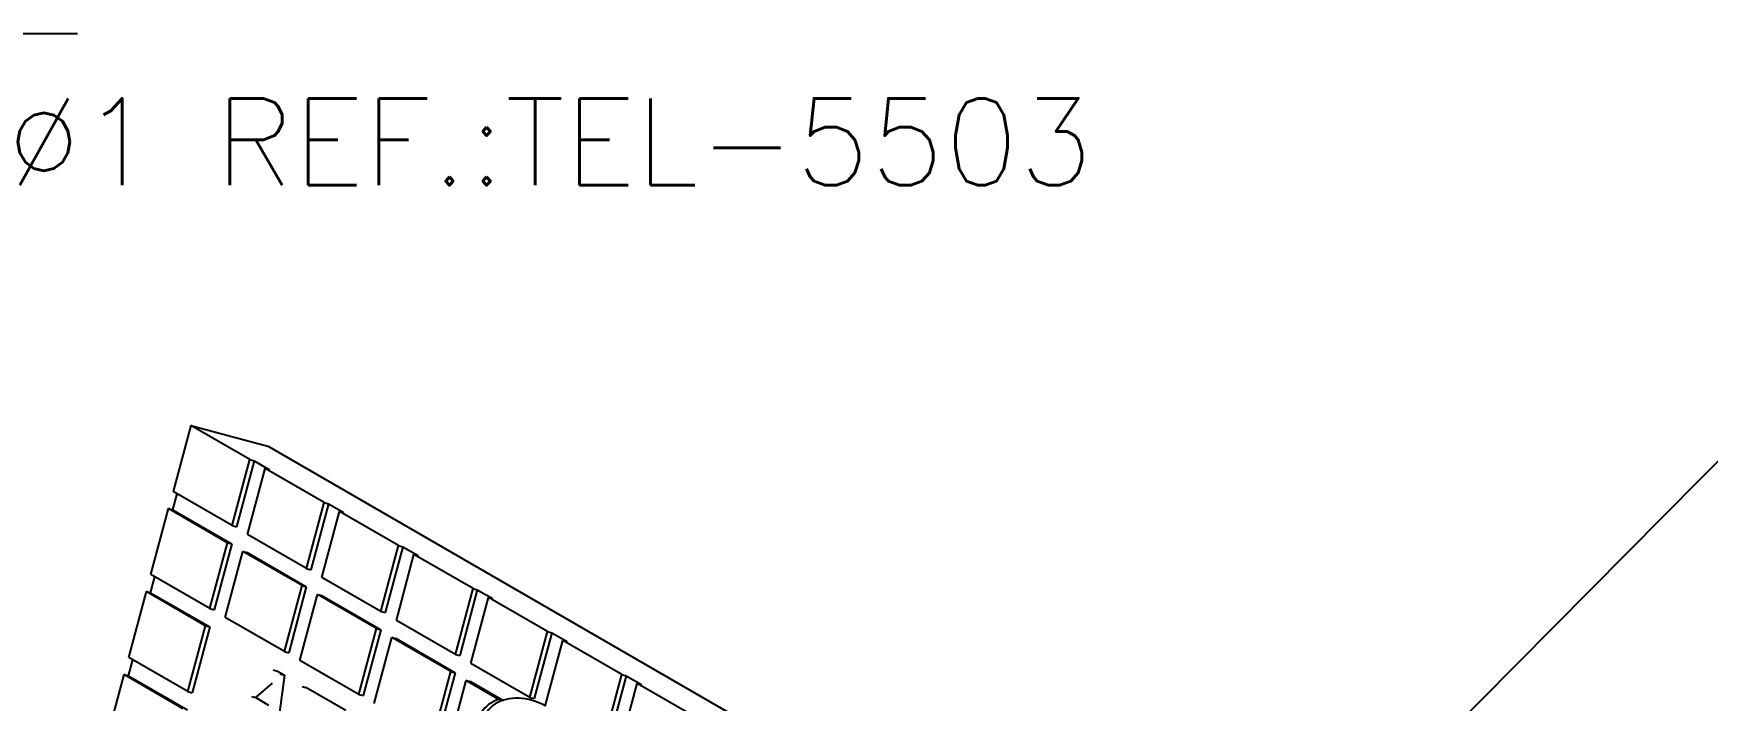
# Model space of a CAD drawing. Header units: millimetres. Extents: x -4972.4 to -4953.6, y -4734.8 to -4717.8.
# Drawn here: x -4963.753 to -4959.896, y -4723.732 to -4722.196 of the extents above; entities that cross this region are included whole.
import ezdxf

# ---------------------------------------------------------------- set-up
doc = ezdxf.new("R2010")
doc.units = ezdxf.units.MM
doc.header["$LTSCALE"] = 10
doc.layers.add('Termotécnica', color=7, linetype='Continuous')
doc.styles.add('r80', font='romans.shx')

msp = doc.modelspace()

# ---------------------------------------------------------------- linework, layer by layer
at = {"layer": 'Termotécnica', "color": 2, "ltscale": 1.6}
msp.add_line((-4963.9016, -4722.1956), (-4963.6516, -4722.1956), dxfattribs=at)
at = {"layer": 'Termotécnica', "color": 1}
for p, q in [((-4963.3907, -4723.0984), (-4963.4313, -4723.2501)), ((-4963.3907, -4723.0984), (-4963.2133, -4723.1459)), ((-4963.2546, -4723.1769), (-4963.3907, -4723.0984)), ((-4961.5346, -4724.1151), (-4963.2133, -4723.1459)), ((-4963.2953, -4723.3287), (-4963.2546, -4723.1769)), ((-4963.2599, -4723.3491), (-4963.2193, -4723.1973)), ((-4963.2546, -4723.1769), (-4963.2448, -4723.1796)), ((-4963.2193, -4723.1973), (-4963.2094, -4723.2)), ((-4963.0832, -4723.2759), (-4963.2193, -4723.1973)), ((-4963.2953, -4723.3287), (-4963.4313, -4723.2501)), ((-4963.1239, -4723.4276), (-4963.0832, -4723.2759)), ((-4963.0832, -4723.2759), (-4963.0734, -4723.2785)), ((-4963.4826, -4723.4413), (-4963.4419, -4723.2895)), ((-4963.3058, -4723.3681), (-4963.4419, -4723.2895)), ((-4963.4419, -4723.2895), (-4963.4321, -4723.2922)), ((-4963.0885, -4723.448), (-4963.0479, -4723.2963)), ((-4963.0479, -4723.2963), (-4963.038, -4723.2989)), ((-4962.9118, -4723.3748), (-4963.0479, -4723.2963)), ((-4963.2953, -4723.3287), (-4963.2854, -4723.3313)), ((-4963.1239, -4723.4276), (-4963.2599, -4723.3491)), ((-4963.3465, -4723.5199), (-4963.3058, -4723.3681)), ((-4963.3112, -4723.5403), (-4963.2705, -4723.3885)), ((-4963.3058, -4723.3681), (-4963.296, -4723.3707)), ((-4963.2705, -4723.3885), (-4963.2606, -4723.3911)), ((-4963.1344, -4723.4671), (-4963.2705, -4723.3885)), ((-4962.9525, -4723.5266), (-4962.9118, -4723.3748)), ((-4962.9118, -4723.3748), (-4962.902, -4723.3775)), ((-4963.1239, -4723.4276), (-4963.114, -4723.4303)), ((-4962.9171, -4723.547), (-4962.8765, -4723.3952)), ((-4962.8765, -4723.3952), (-4962.8666, -4723.3979)), ((-4962.7404, -4723.4738), (-4962.8765, -4723.3952)), ((-4963.3465, -4723.5199), (-4963.4826, -4723.4413)), ((-4963.1751, -4723.6188), (-4963.1344, -4723.4671)), ((-4963.1344, -4723.4671), (-4963.1246, -4723.4697)), ((-4962.9525, -4723.5266), (-4963.0885, -4723.448)), ((-4963.5338, -4723.6325), (-4963.4931, -4723.4807)), ((-4963.3571, -4723.5593), (-4963.4931, -4723.4807)), ((-4963.4931, -4723.4807), (-4963.4833, -4723.4834)), ((-4963.1398, -4723.6392), (-4963.0991, -4723.4875)), ((-4963.0991, -4723.4875), (-4963.0892, -4723.4901)), ((-4962.963, -4723.566), (-4963.0991, -4723.4875)), ((-4962.7811, -4723.6256), (-4962.7404, -4723.4738)), ((-4962.7457, -4723.646), (-4962.7051, -4723.4942)), ((-4962.7404, -4723.4738), (-4962.7306, -4723.4764)), ((-4962.7051, -4723.4942), (-4962.6952, -4723.4968)), ((-4962.569, -4723.5728), (-4962.7051, -4723.4942)), ((-4963.3465, -4723.5199), (-4963.3367, -4723.5225)), ((-4963.1751, -4723.6188), (-4963.3112, -4723.5403)), ((-4962.9525, -4723.5266), (-4962.9426, -4723.5292)), ((-4963.3977, -4723.711), (-4963.3571, -4723.5593)), ((-4963.3571, -4723.5593), (-4963.3472, -4723.5619)), ((-4963.0037, -4723.7178), (-4962.963, -4723.566)), ((-4962.963, -4723.566), (-4962.9532, -4723.5687)), ((-4962.7811, -4723.6256), (-4962.9171, -4723.547)), ((-4962.6097, -4723.7245), (-4962.569, -4723.5728)), ((-4962.569, -4723.5728), (-4962.5591, -4723.5754)), ((-4963.1751, -4723.6188), (-4963.1652, -4723.6215)), ((-4962.9684, -4723.7382), (-4962.9277, -4723.5864)), ((-4962.9277, -4723.5864), (-4962.9178, -4723.5891)), ((-4962.7916, -4723.665), (-4962.9277, -4723.5864)), ((-4962.5743, -4723.7449), (-4962.5337, -4723.5932)), ((-4962.5337, -4723.5932), (-4962.5238, -4723.5958)), ((-4962.3976, -4723.6717), (-4962.5337, -4723.5932)), ((-4963.3977, -4723.711), (-4963.5338, -4723.6325)), ((-4963.0037, -4723.7178), (-4963.1398, -4723.6392)), ((-4962.7811, -4723.6256), (-4962.7712, -4723.6282)), ((-4962.6097, -4723.7245), (-4962.7457, -4723.646)), ((-4963.585, -4723.8236), (-4963.5444, -4723.6719)), ((-4963.4083, -4723.7504), (-4963.5444, -4723.6719)), ((-4963.5444, -4723.6719), (-4963.5345, -4723.6745)), ((-4962.8323, -4723.8167), (-4962.7916, -4723.665)), ((-4962.797, -4723.8371), (-4962.7563, -4723.6854)), ((-4962.7916, -4723.665), (-4962.7818, -4723.6676)), ((-4962.7563, -4723.6854), (-4962.7464, -4723.688)), ((-4962.681, -4723.7289), (-4962.7563, -4723.6854)), ((-4962.4383, -4723.8235), (-4962.3976, -4723.6717)), ((-4962.4029, -4723.8439), (-4962.3623, -4723.6921)), ((-4962.3976, -4723.6717), (-4962.3877, -4723.6744)), ((-4962.3623, -4723.6921), (-4962.3524, -4723.6948)), ((-4962.2262, -4723.7707), (-4962.3623, -4723.6921)), ((-4963.3977, -4723.711), (-4963.3879, -4723.7137)), ((-4963.0037, -4723.7178), (-4962.9938, -4723.7204)), ((-4962.6811, -4723.7288), (-4962.6713, -4723.7315)), ((-4962.6097, -4723.7245), (-4962.5998, -4723.7272))]:
    msp.add_line(p, q, dxfattribs=at)
at = {"layer": 'Termotécnica', "color": 2}
for p, q in [((-4960.9037, -4724.2196), (-4959.8273, -4723.1355)), ((-4963.2448, -4723.1796), (-4963.2854, -4723.3313)), ((-4963.2448, -4723.1796), (-4963.2094, -4723.2)), ((-4963.4321, -4723.2922), (-4963.4222, -4723.2554)), ((-4963.4321, -4723.2922), (-4963.296, -4723.3707)), ((-4963.0734, -4723.2785), (-4963.114, -4723.4303)), ((-4963.0734, -4723.2785), (-4963.038, -4723.2989)), ((-4963.296, -4723.3707), (-4963.3367, -4723.5225)), ((-4963.2606, -4723.3911), (-4963.1246, -4723.4697)), ((-4962.902, -4723.3775), (-4962.9426, -4723.5292)), ((-4962.902, -4723.3775), (-4962.8666, -4723.3979)), ((-4963.4833, -4723.4834), (-4963.4734, -4723.4466)), ((-4963.4833, -4723.4834), (-4963.3472, -4723.5619)), ((-4963.1246, -4723.4697), (-4963.1652, -4723.6215)), ((-4963.0892, -4723.4901), (-4962.9532, -4723.5687)), ((-4962.7306, -4723.4764), (-4962.7712, -4723.6282)), ((-4962.7306, -4723.4764), (-4962.6952, -4723.4968)), ((-4963.3472, -4723.5619), (-4963.3879, -4723.7137)), ((-4962.9532, -4723.5687), (-4962.9938, -4723.7204)), ((-4962.5591, -4723.5754), (-4962.5998, -4723.7272)), ((-4962.5591, -4723.5754), (-4962.5238, -4723.5958)), ((-4962.9178, -4723.5891), (-4962.7818, -4723.6676)), ((-4963.5345, -4723.6745), (-4963.5246, -4723.6378)), ((-4963.2008, -4723.6612), (-4963.1909, -4723.6638)), ((-4963.5345, -4723.6745), (-4963.3984, -4723.7531)), ((-4963.2412, -4723.725), (-4963.2027, -4723.6914)), ((-4963.1749, -4723.6731), (-4963.1939, -4723.8151)), ((-4963.1909, -4723.6638), (-4963.1754, -4723.6728)), ((-4963.1847, -4723.6705), (-4963.1749, -4723.6731)), ((-4963.1339, -4723.6996), (-4963.1257, -4723.7017)), ((-4962.7818, -4723.6676), (-4962.8224, -4723.8194)), ((-4962.7464, -4723.688), (-4962.6714, -4723.7313)), ((-4962.3877, -4723.6744), (-4962.4284, -4723.8261)), ((-4962.3877, -4723.6744), (-4962.3524, -4723.6948)), ((-4963.2511, -4723.7224), (-4963.2412, -4723.725)), ((-4963.2412, -4723.725), (-4963.2116, -4723.7422)), ((-4963.0333, -4723.7548), (-4963.1257, -4723.7017))]:
    msp.add_line(p, q, dxfattribs=at)
at = {"layer": 'Termotécnica', "color": 1}
msp.add_ellipse((-4962.6295, -4723.8155), major_axis=(-0.0926, 0.055), ratio=0.786916, start_param=-0.604224, end_param=1.746538, dxfattribs=at)
at = {"layer": 'Termotécnica', "color": 2}
msp.add_ellipse((-4962.6147, -4723.8195), major_axis=(-0.0976, 0.0563), ratio=0.763001, start_param=-1.548155, end_param=1.947111, dxfattribs=at)

# ---------------------------------------------------------------- texts
at = {"layer": 'Termotécnica', "color": 2, "ltscale": 1.6, "style": 'r80'}
msp.add_text('%%C1 REF.:TEL-5503', height=0.2, dxfattribs=at).set_placement((-4963.8148, -4722.545))

doc.saveas('drawing.dxf')
